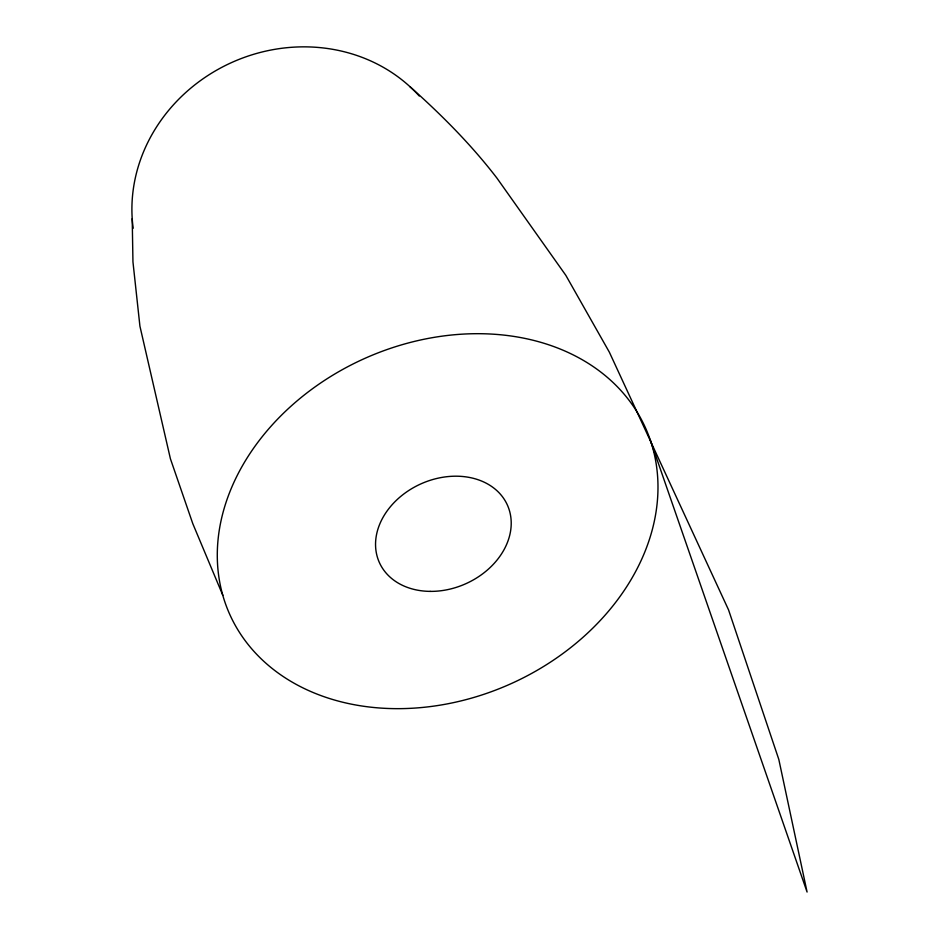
<?xml version="1.0" encoding="UTF-8"?>
<svg xmlns="http://www.w3.org/2000/svg" width="939" height="939" viewBox="0 0 939 939"><rect width="100%" height="100%" fill="white"/><g stroke="black" fill="none" stroke-linecap="round" stroke-linejoin="round"><path stroke-width="1.41" d="M409.92 86.658C441.389 114.687 471.343 144.735 497.013 178.21L565.853 275.385L609.364 352.195L728.558 609.892L778.818 759.44L807.082 892.05L650.046 439.346A227.825 178.316 -24.1 0 0 280.749 415.93A227.825 178.316 -24.1 0 0 382.126 708.17A227.825 178.316 -24.1 0 0 650.046 439.346M222.825 595.303L192.788 523.645L170.417 458.772L139.923 326.173L132.951 261.875L132.211 218.717M133.174 228.259A163.867 150.31 -24 0 1 230.149 63.218A163.867 150.31 -24 0 1 419.252 96.013M430.144 591.382A70.155 54.732 -24.1 0 0 507.6 505.534A70.155 54.732 -24.1 0 0 392.373 504.431A70.155 54.732 -24.1 0 0 430.144 591.382"/></g></svg>
